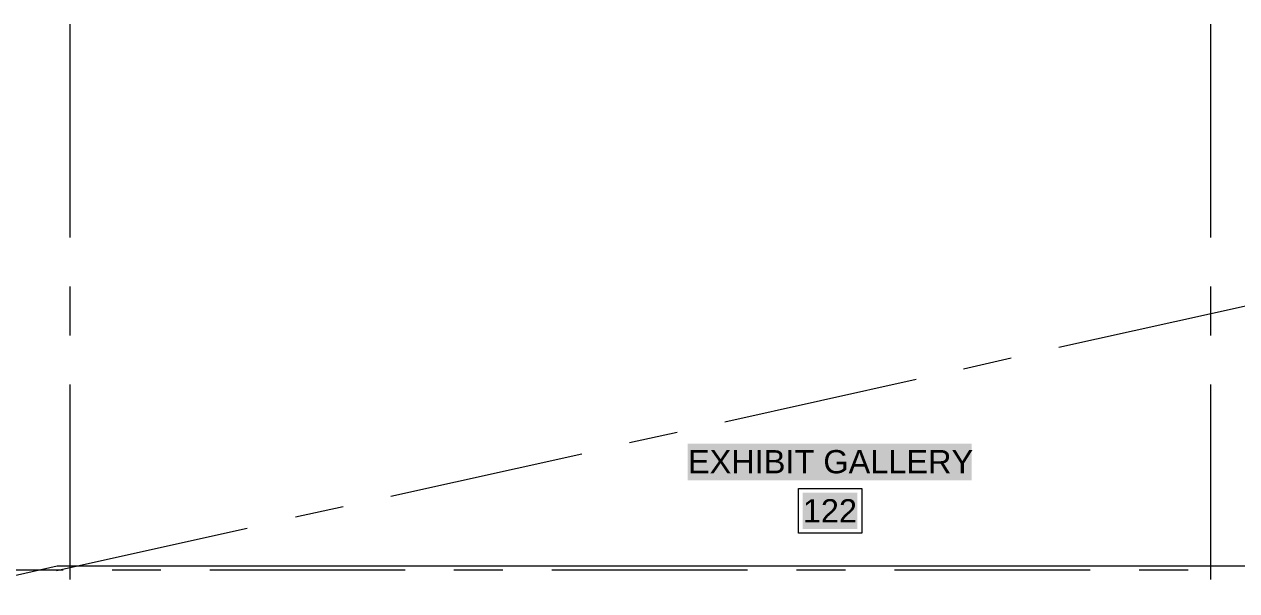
# Model space of a CAD drawing. Header units: inches. Extents: x 0.9 to 36.3, y 0.7 to 23.3.
# Drawn here: x 17.213 to 20.31, y 12.386 to 13.833 of the extents above; entities that cross this region are included whole.
import ezdxf

# ---------------------------------------------------------------- set-up
doc = ezdxf.new("R2010")
doc.units = ezdxf.units.IN
doc.layers.add('Boarder for name', color=7, linetype='Continuous', lineweight=5, true_color=0x777777)
doc.layers.add('PDF_Geometry', color=7, linetype='Continuous', lineweight=9, true_color=0x777777)
doc.layers.add('PDF_Solid Fills', color=7, linetype='Continuous', true_color=0xffffff)
doc.layers.add('PDF_Text', color=7, linetype='Continuous')
doc.styles.add('PDF Arial', font='arial.ttf')

msp = doc.modelspace()

# ---------------------------------------------------------------- linework, layer by layer
at = {"layer": 'Boarder for name', "linetype": 'ByBlock'}
msp.add_lwpolyline([(19.1911, 12.6469), (19.3527, 12.6469), (19.3527, 12.5335), (19.1911, 12.5335)], close=True, dxfattribs=at)
at = {"layer": 'PDF_Geometry', "linetype": 'ByBlock'}
for points in [[(17.331, 13.2878), (17.331, 13.8328)], [(20.2442, 13.2878), (20.2442, 13.8328)], [(17.331, 13.0378), (17.331, 13.1628)], [(20.2442, 13.0378), (20.2442, 13.1628)], [(19.8559, 13.0078), (20.3442, 13.1161)], [(19.6125, 12.9528), (19.7342, 12.9811)], [(17.331, 12.4145), (17.331, 12.9128)], [(19.0026, 12.8178), (19.4909, 12.9261)], [(20.2442, 12.4145), (20.2442, 12.9128)], [(18.7592, 12.7645), (18.8809, 12.7911)], [(18.1493, 12.6278), (18.6376, 12.7361)], [(17.9059, 12.5745), (18.0276, 12.6012)], [(17.296, 12.4378), (17.7826, 12.5462)], [(17.8143, 9.6579), (17.7993, 9.7263), (17.7976, 9.7296), (17.8343, 9.7379), (17.2543, 12.3462), (17.291, 12.3528), (17.0426, 12.2978), (17.0226, 12.3878), (17.2976, 12.4495), (17.7243, 12.4495), (19.4592, 12.4495), (20.2658, 12.4495), (20.3308, 12.4495)], [(16.8126, 12.4395), (17.3126, 12.4395)], [(17.4376, 12.4395), (17.5626, 12.4395)], [(17.6876, 12.4395), (18.1859, 12.4395)], [(18.3109, 12.4395), (18.4359, 12.4395)], [(18.5609, 12.4395), (19.0609, 12.4395)], [(19.1859, 12.4395), (19.3109, 12.4395)], [(19.4359, 12.4395), (19.9359, 12.4395)], [(20.0609, 12.4395), (20.1858, 12.4395)]]:
    msp.add_lwpolyline(points, dxfattribs=at)
at = {"layer": 'PDF_Solid Fills', "linetype": 'ByBlock', "transparency": 33554559}
for points in [[(18.9078, 12.6685), (19.6327, 12.6685), (18.9078, 12.7619), (19.6327, 12.7619)], [(19.2011, 12.5435), (19.3411, 12.5435), (19.2011, 12.6369), (19.3411, 12.6369)]]:
    msp.add_solid(points, dxfattribs=at)

# ---------------------------------------------------------------- texts
at = {"layer": 'PDF_Text', "linetype": 'ByBlock', "attachment_point": 4, "style": 'PDF Arial'}
for s, insert, char_height in [('EXHIBIT GALLERY', (18.9085, 12.7153), 0.059386), ('122', (19.2018, 12.5903), 0.05939)]:
    msp.add_mtext(s, dxfattribs=dict(at, insert=insert, char_height=char_height))

doc.saveas('drawing.dxf')
